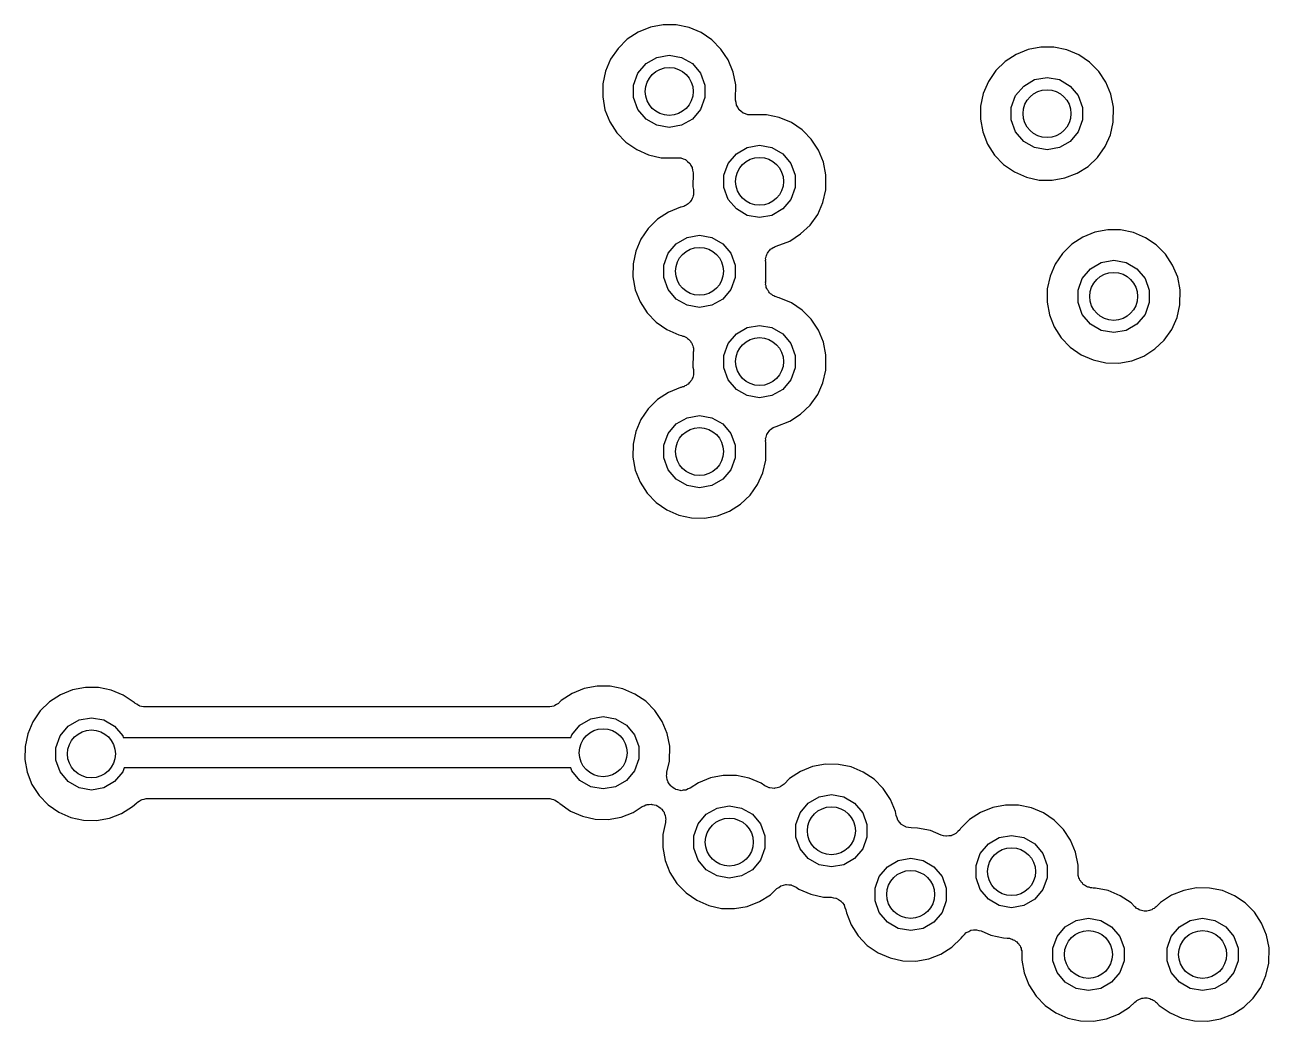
# Model space of a CAD drawing. Extents: x 10 to 287, y -200 to -10.
# Drawn here: x 142.6 to 152.95, y -119.36 to -111.06 of the extents above; entities that cross this region are included whole.
import ezdxf

# ---------------------------------------------------------------- set-up
doc = ezdxf.new("R2010")
doc.units = 0
doc.header["$MEASUREMENT"] = 0
doc.layers.add('BLACK', color=7, linetype='CONTINUOUS')

msp = doc.modelspace()

# ---------------------------------------------------------------- linework, layer by layer
at = {"layer": 'Black'}
for p, q in [((147.702, -111.12), (147.611, -111.179)), ((147.803, -111.079), (147.702, -111.12)), ((147.91, -111.059), (147.803, -111.079)), ((148.018, -111.059), (147.91, -111.059)), ((148.125, -111.081), (148.018, -111.059)), ((148.225, -111.123), (148.125, -111.081)), ((148.315, -111.184), (148.225, -111.123)), ((147.611, -111.179), (147.534, -111.255)), ((148.391, -111.261), (148.315, -111.184)), ((151.054, -111.244), (150.948, -111.264)), ((151.163, -111.245), (151.054, -111.244)), ((147.472, -111.345), (147.43, -111.444)), ((147.534, -111.255), (147.472, -111.345)), ((147.767, -111.382), (147.857, -111.33)), ((147.857, -111.33), (147.96, -111.312)), ((147.96, -111.312), (148.063, -111.33)), ((148.063, -111.33), (148.153, -111.382)), ((148.451, -111.351), (148.391, -111.261)), ((150.847, -111.305), (150.756, -111.364)), ((150.948, -111.264), (150.847, -111.305)), ((151.269, -111.267), (151.163, -111.245)), ((151.369, -111.309), (151.269, -111.267)), ((151.459, -111.369), (151.369, -111.309)), ((147.43, -111.444), (147.407, -111.551)), ((147.7, -111.462), (147.767, -111.382)), ((148.153, -111.382), (148.221, -111.462)), ((148.493, -111.452), (148.451, -111.351)), ((148.514, -111.558), (148.493, -111.452)), ((150.678, -111.44), (150.617, -111.53)), ((150.756, -111.364), (150.678, -111.44)), ((151.536, -111.446), (151.459, -111.369)), ((151.596, -111.537), (151.536, -111.446)), ((147.407, -111.551), (147.406, -111.659)), ((147.664, -111.56), (147.7, -111.462)), ((148.221, -111.462), (148.256, -111.56)), ((150.617, -111.53), (150.574, -111.63)), ((150.911, -111.568), (151.002, -111.515)), ((151.002, -111.515), (151.105, -111.497)), ((151.105, -111.497), (151.208, -111.515)), ((151.208, -111.515), (151.298, -111.568)), ((151.637, -111.637), (151.596, -111.537)), ((147.406, -111.659), (147.425, -111.766)), ((147.664, -111.665), (147.664, -111.56)), ((148.256, -111.56), (148.256, -111.665)), ((148.512, -111.681), (148.514, -111.558)), ((150.574, -111.63), (150.552, -111.736)), ((150.808, -111.746), (150.844, -111.648)), ((150.844, -111.648), (150.911, -111.568)), ((151.298, -111.568), (151.365, -111.648)), ((151.365, -111.648), (151.401, -111.746)), ((151.658, -111.743), (151.637, -111.637)), ((147.7, -111.763), (147.664, -111.665)), ((148.256, -111.665), (148.221, -111.763)), ((148.512, -111.683), (148.512, -111.681)), ((148.512, -111.685), (148.512, -111.683)), ((148.516, -111.705), (148.512, -111.685)), ((148.519, -111.725), (148.516, -111.705)), ((148.52, -111.726), (148.519, -111.725)), ((148.52, -111.728), (148.52, -111.726)), ((148.531, -111.745), (148.52, -111.728)), ((148.54, -111.763), (148.531, -111.745)), ((150.552, -111.736), (150.55, -111.845)), ((150.808, -111.85), (150.808, -111.746)), ((151.401, -111.746), (151.401, -111.85)), ((151.656, -111.869), (151.658, -111.743)), ((147.425, -111.766), (147.465, -111.867)), ((147.767, -111.843), (147.7, -111.763)), ((147.857, -111.895), (147.767, -111.843)), ((148.153, -111.843), (148.063, -111.895)), ((148.221, -111.763), (148.153, -111.843)), ((148.542, -111.764), (148.54, -111.763)), ((148.543, -111.766), (148.542, -111.764)), ((148.559, -111.779), (148.543, -111.766)), ((148.574, -111.792), (148.559, -111.779)), ((148.576, -111.793), (148.574, -111.792)), ((148.577, -111.794), (148.576, -111.793)), ((148.596, -111.8), (148.577, -111.794)), ((148.615, -111.808), (148.596, -111.8)), ((148.617, -111.808), (148.615, -111.808)), ((148.619, -111.808), (148.617, -111.808)), ((148.639, -111.808), (148.619, -111.808)), ((148.659, -111.808), (148.639, -111.808)), ((148.66, -111.808), (148.659, -111.808)), ((148.77, -111.809), (148.66, -111.808)), ((148.876, -111.83), (148.77, -111.809)), ((148.977, -111.873), (148.876, -111.83)), ((150.55, -111.845), (150.57, -111.951)), ((150.844, -111.949), (150.808, -111.85)), ((151.401, -111.85), (151.365, -111.949)), ((147.465, -111.867), (147.524, -111.958)), ((147.524, -111.958), (147.599, -112.036)), ((147.96, -111.914), (147.857, -111.895)), ((148.063, -111.895), (147.96, -111.914)), ((149.067, -111.933), (148.977, -111.873)), ((149.078, -111.945), (149.067, -111.933)), ((149.143, -112.01), (149.078, -111.945)), ((150.57, -111.951), (150.61, -112.052)), ((150.911, -112.029), (150.844, -111.949)), ((151.365, -111.949), (151.298, -112.029)), ((151.633, -111.974), (151.656, -111.869)), ((147.599, -112.036), (147.689, -112.098)), ((148.609, -112.079), (148.712, -112.061)), ((148.712, -112.061), (148.815, -112.079)), ((149.203, -112.101), (149.143, -112.01)), ((150.61, -112.052), (150.669, -112.144)), ((151.002, -112.081), (150.911, -112.029)), ((151.298, -112.029), (151.208, -112.081)), ((151.526, -112.162), (151.588, -112.073)), ((151.588, -112.073), (151.633, -111.974)), ((147.689, -112.098), (147.788, -112.142)), ((147.788, -112.142), (147.894, -112.165)), ((147.894, -112.165), (148.003, -112.167)), ((148.003, -112.167), (148.01, -112.166)), ((148.01, -112.166), (148.011, -112.166)), ((148.011, -112.166), (148.012, -112.166)), ((148.012, -112.166), (148.033, -112.166)), ((148.033, -112.166), (148.054, -112.166)), ((148.054, -112.166), (148.055, -112.166)), ((148.055, -112.166), (148.056, -112.166)), ((148.056, -112.166), (148.076, -112.174)), ((148.076, -112.174), (148.096, -112.181)), ((148.451, -112.212), (148.519, -112.132)), ((148.519, -112.132), (148.609, -112.079)), ((148.815, -112.079), (148.905, -112.132)), ((148.905, -112.132), (148.972, -112.212)), ((149.245, -112.201), (149.203, -112.101)), ((150.669, -112.144), (150.744, -112.222)), ((151.105, -112.099), (151.002, -112.081)), ((151.208, -112.081), (151.105, -112.099)), ((151.447, -112.237), (151.526, -112.162)), ((148.096, -112.181), (148.096, -112.182)), ((148.096, -112.182), (148.097, -112.182)), ((148.097, -112.182), (148.113, -112.196)), ((148.113, -112.196), (148.129, -112.21)), ((148.129, -112.21), (148.13, -112.21)), ((148.13, -112.21), (148.131, -112.211)), ((148.131, -112.211), (148.141, -112.229)), ((148.141, -112.229), (148.151, -112.248)), ((148.151, -112.248), (148.152, -112.249)), ((148.152, -112.249), (148.152, -112.249)), ((148.152, -112.249), (148.155, -112.27)), ((148.155, -112.27), (148.159, -112.291)), ((148.416, -112.31), (148.451, -112.212)), ((148.972, -112.212), (149.008, -112.31)), ((149.265, -112.307), (149.245, -112.201)), ((150.744, -112.222), (150.833, -112.284)), ((151.355, -112.295), (151.447, -112.237)), ((148.159, -112.293), (148.157, -112.409)), ((148.159, -112.291), (148.159, -112.292)), ((148.159, -112.292), (148.159, -112.293)), ((148.416, -112.414), (148.416, -112.31)), ((149.008, -112.31), (149.008, -112.414)), ((149.264, -112.433), (149.265, -112.307)), ((150.833, -112.284), (150.933, -112.327)), ((150.933, -112.327), (151.039, -112.351)), ((151.039, -112.351), (151.147, -112.353)), ((151.147, -112.353), (151.254, -112.334)), ((151.254, -112.334), (151.355, -112.295)), ((148.158, -112.483), (148.156, -112.493)), ((148.157, -112.409), (148.161, -112.429)), ((148.161, -112.473), (148.158, -112.483)), ((148.161, -112.429), (148.161, -112.439)), ((148.161, -112.439), (148.163, -112.45)), ((148.163, -112.45), (148.161, -112.461)), ((148.161, -112.461), (148.161, -112.473)), ((148.451, -112.512), (148.416, -112.414)), ((149.008, -112.414), (148.972, -112.512)), ((149.24, -112.538), (149.264, -112.433)), ((148.054, -112.578), (147.954, -112.618)), ((148.06, -112.576), (148.054, -112.578)), ((148.07, -112.573), (148.06, -112.576)), ((148.081, -112.571), (148.07, -112.573)), ((148.09, -112.565), (148.081, -112.571)), ((148.101, -112.561), (148.09, -112.565)), ((148.109, -112.554), (148.101, -112.561)), ((148.119, -112.548), (148.109, -112.554)), ((148.126, -112.54), (148.119, -112.548)), ((148.135, -112.532), (148.126, -112.54)), ((148.14, -112.523), (148.135, -112.532)), ((148.147, -112.514), (148.14, -112.523)), ((148.151, -112.504), (148.147, -112.514)), ((148.156, -112.493), (148.151, -112.504)), ((148.519, -112.592), (148.451, -112.512)), ((148.972, -112.512), (148.905, -112.592)), ((149.196, -112.637), (149.24, -112.538)), ((147.863, -112.678), (147.785, -112.754)), ((147.954, -112.618), (147.863, -112.678)), ((148.609, -112.645), (148.519, -112.592)), ((148.712, -112.663), (148.609, -112.645)), ((148.815, -112.645), (148.712, -112.663)), ((148.905, -112.592), (148.815, -112.645)), ((149.133, -112.726), (149.196, -112.637)), ((147.785, -112.754), (147.724, -112.843)), ((149.054, -112.8), (149.133, -112.726)), ((151.503, -112.786), (151.402, -112.827)), ((151.61, -112.766), (151.503, -112.786)), ((151.718, -112.767), (151.61, -112.766)), ((151.825, -112.788), (151.718, -112.767)), ((151.925, -112.831), (151.825, -112.788)), ((147.724, -112.843), (147.681, -112.943)), ((147.951, -112.961), (148.018, -112.881)), ((148.018, -112.881), (148.109, -112.829)), ((148.109, -112.829), (148.212, -112.81)), ((148.212, -112.81), (148.314, -112.829)), ((148.314, -112.829), (148.405, -112.881)), ((148.405, -112.881), (148.472, -112.961)), ((148.842, -112.904), (148.851, -112.902)), ((148.851, -112.902), (148.963, -112.859)), ((148.963, -112.859), (149.054, -112.8)), ((151.311, -112.886), (151.234, -112.962)), ((151.402, -112.827), (151.311, -112.886)), ((152.015, -112.891), (151.925, -112.831)), ((152.091, -112.968), (152.015, -112.891)), ((147.681, -112.943), (147.659, -113.049)), ((147.915, -113.059), (147.951, -112.961)), ((148.472, -112.961), (148.508, -113.059)), ((148.762, -113.003), (148.766, -112.991)), ((148.763, -113.013), (148.762, -113.003)), ((148.766, -112.991), (148.769, -112.979)), ((148.769, -112.979), (148.773, -112.97)), ((148.773, -112.97), (148.777, -112.961)), ((148.777, -112.961), (148.784, -112.951)), ((148.784, -112.951), (148.791, -112.941)), ((148.791, -112.941), (148.798, -112.934)), ((148.798, -112.934), (148.804, -112.927)), ((148.804, -112.927), (148.815, -112.92)), ((148.815, -112.92), (148.824, -112.912)), ((148.824, -112.912), (148.834, -112.909)), ((148.834, -112.909), (148.842, -112.904)), ((151.234, -112.962), (151.172, -113.052)), ((152.151, -113.059), (152.091, -112.968)), ((147.659, -113.049), (147.657, -113.158)), ((147.915, -113.164), (147.915, -113.059)), ((148.508, -113.059), (148.508, -113.164)), ((148.761, -113.022), (148.763, -113.013)), ((148.763, -113.034), (148.761, -113.022)), ((148.763, -113.047), (148.763, -113.034)), ((148.765, -113.056), (148.763, -113.047)), ((148.763, -113.193), (148.765, -113.056)), ((151.172, -113.052), (151.13, -113.152)), ((151.399, -113.17), (151.467, -113.09)), ((151.467, -113.09), (151.557, -113.037)), ((151.557, -113.037), (151.66, -113.019)), ((151.66, -113.019), (151.763, -113.037)), ((151.763, -113.037), (151.853, -113.09)), ((151.853, -113.09), (151.921, -113.17)), ((152.193, -113.159), (152.151, -113.059)), ((147.657, -113.158), (147.677, -113.265)), ((147.951, -113.262), (147.915, -113.164)), ((148.508, -113.164), (148.472, -113.262)), ((148.762, -113.201), (148.763, -113.193)), ((148.763, -113.211), (148.762, -113.201)), ((148.762, -113.22), (148.763, -113.211)), ((151.13, -113.152), (151.107, -113.258)), ((151.364, -113.268), (151.399, -113.17)), ((151.921, -113.17), (151.956, -113.268)), ((152.214, -113.265), (152.193, -113.159)), ((147.677, -113.265), (147.717, -113.366)), ((148.018, -113.342), (147.951, -113.262)), ((148.472, -113.262), (148.405, -113.342)), ((148.766, -113.232), (148.762, -113.22)), ((148.768, -113.245), (148.766, -113.232)), ((148.773, -113.253), (148.768, -113.245)), ((148.776, -113.262), (148.773, -113.253)), ((148.783, -113.272), (148.776, -113.262)), ((148.789, -113.283), (148.783, -113.272)), ((148.796, -113.29), (148.789, -113.283)), ((148.802, -113.298), (148.796, -113.29)), ((148.813, -113.304), (148.802, -113.298)), ((148.822, -113.313), (148.813, -113.304)), ((148.831, -113.316), (148.822, -113.313)), ((148.839, -113.321), (148.831, -113.316)), ((151.107, -113.258), (151.106, -113.367)), ((151.364, -113.372), (151.364, -113.268)), ((151.956, -113.268), (151.956, -113.372)), ((152.212, -113.391), (152.214, -113.265)), ((147.717, -113.366), (147.775, -113.457)), ((148.109, -113.394), (148.018, -113.342)), ((148.212, -113.412), (148.109, -113.394)), ((148.314, -113.394), (148.212, -113.412)), ((148.405, -113.342), (148.314, -113.394)), ((148.851, -113.324), (148.839, -113.321)), ((148.863, -113.329), (148.851, -113.324)), ((148.876, -113.332), (148.863, -113.329)), ((148.977, -113.374), (148.876, -113.332)), ((149.067, -113.434), (148.977, -113.374)), ((151.106, -113.367), (151.125, -113.473)), ((151.399, -113.47), (151.364, -113.372)), ((151.956, -113.372), (151.921, -113.47)), ((152.188, -113.496), (152.212, -113.391)), ((147.775, -113.457), (147.851, -113.535)), ((149.099, -113.467), (149.067, -113.434)), ((149.143, -113.511), (149.099, -113.467)), ((149.203, -113.602), (149.143, -113.511)), ((151.125, -113.473), (151.165, -113.574)), ((151.467, -113.55), (151.399, -113.47)), ((151.921, -113.47), (151.853, -113.55)), ((152.144, -113.595), (152.188, -113.496)), ((147.851, -113.535), (147.94, -113.597)), ((147.94, -113.597), (148.04, -113.64)), ((148.519, -113.633), (148.609, -113.58)), ((148.609, -113.58), (148.712, -113.562)), ((148.712, -113.562), (148.815, -113.58)), ((148.815, -113.58), (148.905, -113.633)), ((149.245, -113.702), (149.203, -113.602)), ((151.165, -113.574), (151.224, -113.666)), ((151.557, -113.603), (151.467, -113.55)), ((151.66, -113.621), (151.557, -113.603)), ((151.763, -113.603), (151.66, -113.621)), ((151.853, -113.55), (151.763, -113.603)), ((152.081, -113.684), (152.144, -113.595)), ((148.04, -113.64), (148.063, -113.646)), ((148.063, -113.646), (148.073, -113.65)), ((148.073, -113.65), (148.083, -113.652)), ((148.083, -113.652), (148.093, -113.658)), ((148.093, -113.658), (148.104, -113.662)), ((148.104, -113.662), (148.112, -113.67)), ((148.112, -113.67), (148.121, -113.675)), ((148.121, -113.675), (148.128, -113.684)), ((148.128, -113.684), (148.136, -113.692)), ((148.136, -113.692), (148.141, -113.702)), ((148.141, -113.702), (148.148, -113.71)), ((148.148, -113.71), (148.152, -113.721)), ((148.152, -113.721), (148.157, -113.731)), ((148.416, -113.811), (148.451, -113.713)), ((148.451, -113.713), (148.519, -113.633)), ((148.905, -113.633), (148.972, -113.713)), ((148.972, -113.713), (149.008, -113.811)), ((149.265, -113.808), (149.245, -113.702)), ((151.224, -113.666), (151.299, -113.744)), ((152.003, -113.758), (152.081, -113.684)), ((148.157, -113.731), (148.158, -113.742)), ((148.159, -113.801), (148.157, -113.91)), ((148.158, -113.742), (148.162, -113.752)), ((148.16, -113.796), (148.159, -113.801)), ((148.163, -113.775), (148.16, -113.785)), ((148.16, -113.785), (148.16, -113.796)), ((148.162, -113.752), (148.161, -113.764)), ((148.161, -113.764), (148.163, -113.775)), ((148.416, -113.915), (148.416, -113.811)), ((149.008, -113.811), (149.008, -113.915)), ((149.264, -113.934), (149.265, -113.808)), ((151.299, -113.744), (151.389, -113.806)), ((151.389, -113.806), (151.488, -113.849)), ((151.81, -113.856), (151.911, -113.817)), ((151.911, -113.817), (152.003, -113.758)), ((148.157, -113.91), (148.161, -113.93)), ((148.161, -113.93), (148.161, -113.941)), ((148.451, -114.014), (148.416, -113.915)), ((149.008, -113.915), (148.972, -114.014)), ((149.24, -114.039), (149.264, -113.934)), ((151.488, -113.849), (151.594, -113.872)), ((151.594, -113.872), (151.703, -113.875)), ((151.703, -113.875), (151.81, -113.856)), ((148.126, -114.041), (148.119, -114.05)), ((148.135, -114.033), (148.126, -114.041)), ((148.14, -114.024), (148.135, -114.033)), ((148.147, -114.016), (148.14, -114.024)), ((148.151, -114.005), (148.147, -114.016)), ((148.156, -113.995), (148.151, -114.005)), ((148.158, -113.984), (148.156, -113.995)), ((148.161, -113.974), (148.158, -113.984)), ((148.161, -113.941), (148.163, -113.951)), ((148.163, -113.951), (148.161, -113.962)), ((148.161, -113.962), (148.161, -113.974)), ((148.519, -114.094), (148.451, -114.014)), ((148.972, -114.014), (148.905, -114.094)), ((149.196, -114.138), (149.24, -114.039)), ((147.954, -114.119), (147.863, -114.179)), ((148.054, -114.079), (147.954, -114.119)), ((148.06, -114.078), (148.054, -114.079)), ((148.07, -114.074), (148.06, -114.078)), ((148.081, -114.072), (148.07, -114.074)), ((148.09, -114.066), (148.081, -114.072)), ((148.101, -114.062), (148.09, -114.066)), ((148.109, -114.055), (148.101, -114.062)), ((148.119, -114.05), (148.109, -114.055)), ((148.609, -114.146), (148.519, -114.094)), ((148.905, -114.094), (148.815, -114.146)), ((149.133, -114.227), (149.196, -114.138)), ((147.863, -114.179), (147.785, -114.255)), ((148.712, -114.164), (148.609, -114.146)), ((148.815, -114.146), (148.712, -114.164)), ((149.054, -114.302), (149.133, -114.227)), ((147.724, -114.344), (147.681, -114.444)), ((147.785, -114.255), (147.724, -114.344)), ((148.018, -114.382), (148.109, -114.33)), ((148.109, -114.33), (148.212, -114.312)), ((148.212, -114.312), (148.314, -114.33)), ((148.314, -114.33), (148.405, -114.382)), ((148.963, -114.36), (149.054, -114.302)), ((147.681, -114.444), (147.659, -114.55)), ((147.951, -114.462), (148.018, -114.382)), ((148.405, -114.382), (148.472, -114.462)), ((148.777, -114.462), (148.784, -114.452)), ((148.784, -114.452), (148.791, -114.442)), ((148.791, -114.442), (148.798, -114.435)), ((148.798, -114.435), (148.804, -114.428)), ((148.804, -114.428), (148.815, -114.421)), ((148.815, -114.421), (148.824, -114.413)), ((148.824, -114.413), (148.834, -114.41)), ((148.834, -114.41), (148.842, -114.405)), ((148.842, -114.405), (148.851, -114.403)), ((148.851, -114.403), (148.963, -114.36)), ((147.659, -114.55), (147.657, -114.659)), ((147.915, -114.56), (147.951, -114.462)), ((148.472, -114.462), (148.508, -114.56)), ((148.761, -114.523), (148.763, -114.514)), ((148.763, -114.536), (148.761, -114.523)), ((148.762, -114.504), (148.766, -114.492)), ((148.763, -114.514), (148.762, -114.504)), ((148.763, -114.548), (148.763, -114.536)), ((148.765, -114.557), (148.763, -114.548)), ((148.763, -114.683), (148.765, -114.557)), ((148.766, -114.492), (148.769, -114.48)), ((148.769, -114.48), (148.773, -114.471)), ((148.773, -114.471), (148.777, -114.462)), ((147.657, -114.659), (147.677, -114.766)), ((147.915, -114.665), (147.915, -114.56)), ((148.508, -114.56), (148.508, -114.665)), ((147.677, -114.766), (147.717, -114.867)), ((147.951, -114.763), (147.915, -114.665)), ((148.018, -114.843), (147.951, -114.763)), ((148.472, -114.763), (148.405, -114.843)), ((148.508, -114.665), (148.472, -114.763)), ((148.739, -114.788), (148.763, -114.683)), ((147.717, -114.867), (147.775, -114.958)), ((148.109, -114.895), (148.018, -114.843)), ((148.405, -114.843), (148.314, -114.895)), ((148.695, -114.887), (148.739, -114.788)), ((147.775, -114.958), (147.851, -115.036)), ((148.212, -114.913), (148.109, -114.895)), ((148.314, -114.895), (148.212, -114.913)), ((148.633, -114.976), (148.695, -114.887)), ((147.851, -115.036), (147.94, -115.098)), ((148.462, -115.109), (148.554, -115.051)), ((148.554, -115.051), (148.633, -114.976)), ((147.94, -115.098), (148.04, -115.142)), ((148.04, -115.142), (148.146, -115.165)), ((148.146, -115.165), (148.254, -115.167)), ((148.254, -115.167), (148.361, -115.148)), ((148.361, -115.148), (148.462, -115.109)), ((142.993, -116.596), (142.892, -116.637)), ((143.1, -116.576), (142.993, -116.596)), ((143.208, -116.577), (143.1, -116.576)), ((143.315, -116.598), (143.208, -116.577)), ((143.415, -116.641), (143.315, -116.598)), ((147.152, -116.627), (147.061, -116.686)), ((147.253, -116.586), (147.152, -116.627)), ((147.36, -116.566), (147.253, -116.586)), ((147.468, -116.567), (147.36, -116.566)), ((147.575, -116.588), (147.468, -116.567)), ((147.675, -116.631), (147.575, -116.588)), ((147.765, -116.691), (147.675, -116.631)), ((142.801, -116.696), (142.724, -116.772)), ((142.892, -116.637), (142.801, -116.696)), ((143.505, -116.701), (143.415, -116.641)), ((143.51, -116.705), (143.505, -116.701)), ((143.505, -116.701), (143.505, -116.701)), ((143.513, -116.709), (143.51, -116.705)), ((143.528, -116.717), (143.513, -116.709)), ((143.541, -116.727), (143.528, -116.717)), ((143.547, -116.728), (143.541, -116.727)), ((143.552, -116.731), (143.547, -116.728)), ((143.568, -116.734), (143.552, -116.731)), ((143.583, -116.738), (143.568, -116.734)), ((146.982, -116.734), (146.966, -116.739)), ((146.999, -116.731), (146.982, -116.734)), ((147.003, -116.729), (146.999, -116.731)), ((147.008, -116.728), (147.003, -116.729)), ((147.022, -116.718), (147.008, -116.728)), ((147.037, -116.709), (147.022, -116.718)), ((147.041, -116.706), (147.037, -116.709)), ((147.045, -116.703), (147.041, -116.706)), ((147.061, -116.686), (147.045, -116.703)), ((147.841, -116.768), (147.765, -116.691)), ((142.724, -116.772), (142.662, -116.862)), ((143.047, -116.847), (143.15, -116.829)), ((143.15, -116.829), (143.253, -116.847)), ((143.589, -116.738), (143.583, -116.738)), ((143.595, -116.739), (143.589, -116.738)), ((146.956, -116.739), (143.595, -116.739)), ((146.961, -116.738), (146.956, -116.739)), ((146.966, -116.739), (146.961, -116.738)), ((147.217, -116.89), (147.307, -116.837)), ((147.307, -116.837), (147.41, -116.819)), ((147.41, -116.819), (147.513, -116.837)), ((147.513, -116.837), (147.603, -116.89)), ((147.901, -116.859), (147.841, -116.768)), ((142.662, -116.862), (142.62, -116.962)), ((142.889, -116.98), (142.957, -116.9)), ((142.957, -116.9), (143.047, -116.847)), ((143.253, -116.847), (143.343, -116.9)), ((143.343, -116.9), (143.411, -116.98)), ((147.149, -116.97), (147.217, -116.89)), ((147.603, -116.89), (147.671, -116.97)), ((147.943, -116.959), (147.901, -116.859)), ((142.62, -116.962), (142.597, -117.068)), ((142.854, -117.078), (142.889, -116.98)), ((143.411, -116.98), (143.415, -116.993)), ((143.415, -116.993), (147.141, -116.993)), ((147.141, -116.993), (147.149, -116.97)), ((147.671, -116.97), (147.706, -117.068)), ((147.964, -117.065), (147.943, -116.959)), ((142.597, -117.068), (142.596, -117.177)), ((142.854, -117.182), (142.854, -117.078)), ((147.706, -117.068), (147.706, -117.172)), ((147.962, -117.191), (147.964, -117.065)), ((142.596, -117.177), (142.615, -117.283)), ((142.889, -117.28), (142.854, -117.182)), ((143.423, -117.247), (143.411, -117.28)), ((147.141, -117.247), (143.423, -117.247)), ((147.149, -117.27), (147.141, -117.247)), ((147.706, -117.172), (147.671, -117.27)), ((147.941, -117.281), (147.962, -117.191)), ((149.153, -117.236), (149.052, -117.277)), ((149.26, -117.216), (149.153, -117.236)), ((149.368, -117.217), (149.26, -117.216)), ((149.475, -117.238), (149.368, -117.217)), ((149.575, -117.281), (149.475, -117.238)), ((142.615, -117.283), (142.655, -117.384)), ((142.957, -117.36), (142.889, -117.28)), ((143.411, -117.28), (143.343, -117.36)), ((147.217, -117.35), (147.149, -117.27)), ((147.307, -117.403), (147.217, -117.35)), ((147.603, -117.35), (147.513, -117.403)), ((147.671, -117.27), (147.603, -117.35)), ((147.938, -117.316), (147.941, -117.298)), ((147.939, -117.32), (147.938, -117.316)), ((147.939, -117.325), (147.939, -117.32)), ((147.944, -117.342), (147.939, -117.325)), ((147.941, -117.298), (147.941, -117.281)), ((147.948, -117.359), (147.944, -117.342)), ((148.303, -117.33), (148.203, -117.371)), ((148.41, -117.31), (148.303, -117.33)), ((148.519, -117.31), (148.41, -117.31)), ((148.625, -117.332), (148.519, -117.31)), ((148.725, -117.374), (148.625, -117.332)), ((148.961, -117.336), (148.916, -117.381)), ((149.052, -117.277), (148.961, -117.336)), ((149.665, -117.341), (149.575, -117.281)), ((149.741, -117.418), (149.665, -117.341)), ((142.655, -117.384), (142.714, -117.476)), ((143.047, -117.413), (142.957, -117.36)), ((143.15, -117.431), (143.047, -117.413)), ((143.253, -117.413), (143.15, -117.431)), ((143.343, -117.36), (143.253, -117.413)), ((147.41, -117.421), (147.307, -117.403)), ((147.513, -117.403), (147.41, -117.421)), ((147.951, -117.362), (147.948, -117.359)), ((147.952, -117.367), (147.951, -117.362)), ((147.963, -117.381), (147.952, -117.367)), ((147.973, -117.396), (147.963, -117.381)), ((147.976, -117.398), (147.973, -117.396)), ((147.979, -117.402), (147.976, -117.398)), ((147.994, -117.411), (147.979, -117.402)), ((148.008, -117.422), (147.994, -117.411)), ((148.012, -117.423), (148.008, -117.422)), ((148.016, -117.426), (148.012, -117.423)), ((148.033, -117.43), (148.016, -117.426)), ((148.05, -117.435), (148.033, -117.43)), ((148.055, -117.435), (148.05, -117.435)), ((148.059, -117.436), (148.055, -117.435)), ((148.077, -117.433), (148.059, -117.436)), ((148.094, -117.432), (148.077, -117.433)), ((148.098, -117.431), (148.094, -117.432)), ((148.103, -117.43), (148.098, -117.431)), ((148.119, -117.422), (148.103, -117.43)), ((148.135, -117.415), (148.119, -117.422)), ((148.203, -117.371), (148.135, -117.415)), ((148.756, -117.395), (148.725, -117.374)), ((148.775, -117.403), (148.756, -117.395)), ((148.793, -117.412), (148.775, -117.403)), ((148.795, -117.412), (148.793, -117.412)), ((148.797, -117.413), (148.795, -117.412)), ((148.817, -117.415), (148.797, -117.413)), ((148.837, -117.417), (148.817, -117.415)), ((148.839, -117.416), (148.837, -117.417)), ((148.841, -117.416), (148.839, -117.416)), ((148.86, -117.411), (148.841, -117.416)), ((148.88, -117.406), (148.86, -117.411)), ((148.881, -117.405), (148.88, -117.406)), ((148.883, -117.404), (148.881, -117.405)), ((148.899, -117.392), (148.883, -117.404)), ((148.916, -117.381), (148.899, -117.392)), ((149.801, -117.509), (149.741, -117.418)), ((142.714, -117.476), (142.789, -117.554)), ((142.789, -117.554), (142.879, -117.616)), ((143.493, -117.568), (143.527, -117.536)), ((143.527, -117.536), (143.53, -117.534)), ((143.53, -117.534), (143.533, -117.531)), ((143.533, -117.531), (143.548, -117.522)), ((143.548, -117.522), (143.563, -117.512)), ((143.563, -117.512), (143.567, -117.511)), ((143.567, -117.511), (143.571, -117.509)), ((143.571, -117.509), (143.589, -117.506)), ((143.589, -117.506), (143.606, -117.501)), ((143.606, -117.501), (143.61, -117.502)), ((143.61, -117.502), (143.614, -117.501)), ((143.614, -117.501), (146.954, -117.501)), ((146.954, -117.501), (146.961, -117.502)), ((146.961, -117.502), (146.967, -117.502)), ((146.967, -117.502), (146.982, -117.506)), ((146.982, -117.506), (146.998, -117.509)), ((146.998, -117.509), (147.003, -117.512)), ((147.003, -117.512), (147.01, -117.514)), ((147.01, -117.514), (147.022, -117.523)), ((147.022, -117.523), (147.036, -117.531)), ((147.036, -117.531), (147.04, -117.536)), ((147.04, -117.536), (147.046, -117.54)), ((147.046, -117.54), (147.049, -117.544)), ((147.049, -117.544), (147.139, -117.606)), ((147.736, -117.569), (147.751, -117.563)), ((147.751, -117.563), (147.765, -117.555)), ((147.765, -117.555), (147.771, -117.554)), ((147.771, -117.554), (147.777, -117.552)), ((147.777, -117.552), (147.793, -117.551)), ((147.793, -117.551), (147.809, -117.549)), ((147.809, -117.549), (147.815, -117.55)), ((147.815, -117.55), (147.821, -117.55)), ((147.821, -117.55), (147.836, -117.555)), ((147.836, -117.555), (147.852, -117.558)), ((147.852, -117.558), (147.857, -117.562)), ((147.857, -117.562), (147.863, -117.563)), ((147.863, -117.563), (147.876, -117.573)), ((148.358, -117.581), (148.46, -117.563)), ((148.46, -117.563), (148.563, -117.581)), ((149.049, -117.62), (149.117, -117.54)), ((149.117, -117.54), (149.207, -117.487)), ((149.207, -117.487), (149.31, -117.469)), ((149.31, -117.469), (149.413, -117.487)), ((149.413, -117.487), (149.503, -117.54)), ((149.503, -117.54), (149.571, -117.62)), ((149.843, -117.609), (149.801, -117.509)), ((150.76, -117.556), (150.653, -117.576)), ((150.868, -117.557), (150.76, -117.556)), ((150.975, -117.578), (150.868, -117.557)), ((142.879, -117.616), (142.978, -117.659)), ((142.978, -117.659), (143.084, -117.682)), ((143.193, -117.685), (143.3, -117.666)), ((143.3, -117.666), (143.401, -117.627)), ((143.401, -117.627), (143.493, -117.568)), ((147.139, -117.606), (147.238, -117.649)), ((147.238, -117.649), (147.344, -117.672)), ((147.453, -117.675), (147.56, -117.656)), ((147.56, -117.656), (147.661, -117.617)), ((147.661, -117.617), (147.736, -117.569)), ((147.876, -117.573), (147.889, -117.582)), ((147.889, -117.582), (147.893, -117.587)), ((147.893, -117.587), (147.898, -117.59)), ((147.898, -117.59), (147.907, -117.604)), ((147.907, -117.604), (147.917, -117.616)), ((147.917, -117.616), (147.918, -117.622)), ((147.918, -117.622), (147.922, -117.628)), ((147.922, -117.628), (147.925, -117.643)), ((147.925, -117.643), (147.93, -117.658)), ((147.93, -117.658), (147.93, -117.665)), ((147.93, -117.665), (147.931, -117.671)), ((148.2, -117.713), (148.267, -117.633)), ((148.267, -117.633), (148.358, -117.581)), ((148.563, -117.581), (148.654, -117.633)), ((148.654, -117.633), (148.721, -117.713)), ((149.014, -117.718), (149.049, -117.62)), ((149.571, -117.62), (149.606, -117.718)), ((149.85, -117.644), (149.843, -117.609)), ((149.857, -117.663), (149.85, -117.644)), ((149.864, -117.682), (149.857, -117.663)), ((150.552, -117.617), (150.461, -117.676)), ((150.653, -117.576), (150.552, -117.617)), ((151.075, -117.621), (150.975, -117.578)), ((151.165, -117.681), (151.075, -117.621)), ((143.084, -117.682), (143.193, -117.685)), ((147.344, -117.672), (147.453, -117.675)), ((147.929, -117.702), (147.908, -117.802)), ((147.931, -117.671), (147.929, -117.686)), ((147.929, -117.686), (147.929, -117.702)), ((148.164, -117.811), (148.2, -117.713)), ((148.721, -117.713), (148.757, -117.811)), ((149.014, -117.822), (149.014, -117.718)), ((149.606, -117.718), (149.606, -117.822)), ((149.865, -117.683), (149.864, -117.682)), ((149.865, -117.685), (149.865, -117.683)), ((149.879, -117.7), (149.865, -117.685)), ((149.892, -117.716), (149.879, -117.7)), ((149.893, -117.717), (149.892, -117.716)), ((149.895, -117.718), (149.893, -117.717)), ((149.912, -117.728), (149.895, -117.718)), ((149.93, -117.738), (149.912, -117.728)), ((149.932, -117.739), (149.93, -117.738)), ((149.933, -117.739), (149.932, -117.739)), ((149.953, -117.743), (149.933, -117.739)), ((149.973, -117.746), (149.953, -117.743)), ((150.028, -117.747), (149.973, -117.746)), ((150.135, -117.768), (150.028, -117.747)), ((150.224, -117.806), (150.135, -117.768)), ((150.378, -117.761), (150.364, -117.775)), ((150.384, -117.752), (150.378, -117.761)), ((150.461, -117.676), (150.384, -117.752)), ((151.241, -117.758), (151.165, -117.681)), ((151.301, -117.849), (151.241, -117.758)), ((147.908, -117.802), (147.906, -117.91)), ((148.164, -117.916), (148.164, -117.811)), ((148.757, -117.811), (148.757, -117.916)), ((149.049, -117.92), (149.014, -117.822)), ((149.606, -117.822), (149.571, -117.92)), ((150.244, -117.811), (150.224, -117.806)), ((150.263, -117.816), (150.244, -117.811)), ((150.265, -117.815), (150.263, -117.816)), ((150.267, -117.816), (150.265, -117.815)), ((150.287, -117.813), (150.267, -117.816)), ((150.307, -117.811), (150.287, -117.813)), ((150.309, -117.811), (150.307, -117.811)), ((150.311, -117.81), (150.309, -117.811)), ((150.329, -117.801), (150.311, -117.81)), ((150.347, -117.792), (150.329, -117.801)), ((150.348, -117.791), (150.347, -117.792)), ((150.35, -117.79), (150.348, -117.791)), ((150.364, -117.775), (150.35, -117.79)), ((150.617, -117.88), (150.707, -117.827)), ((150.707, -117.827), (150.81, -117.809)), ((150.81, -117.809), (150.913, -117.827)), ((150.913, -117.827), (151.003, -117.88)), ((151.343, -117.949), (151.301, -117.849)), ((147.906, -117.91), (147.926, -118.017)), ((148.2, -118.014), (148.164, -117.916)), ((148.757, -117.916), (148.721, -118.014)), ((149.117, -118), (149.049, -117.92)), ((149.571, -117.92), (149.503, -118)), ((150.514, -118.058), (150.549, -117.96)), ((150.549, -117.96), (150.617, -117.88)), ((151.003, -117.88), (151.071, -117.96)), ((151.071, -117.96), (151.106, -118.058)), ((151.364, -118.055), (151.343, -117.949)), ((147.926, -118.017), (147.966, -118.118)), ((148.267, -118.094), (148.2, -118.014)), ((148.721, -118.014), (148.654, -118.094)), ((149.207, -118.053), (149.117, -118)), ((149.31, -118.071), (149.207, -118.053)), ((149.413, -118.053), (149.31, -118.071)), ((149.503, -118), (149.413, -118.053)), ((149.709, -118.15), (149.777, -118.07)), ((149.777, -118.07), (149.867, -118.017)), ((149.867, -118.017), (149.97, -117.999)), ((149.97, -117.999), (150.073, -118.017)), ((150.073, -118.017), (150.163, -118.07)), ((150.163, -118.07), (150.231, -118.15)), ((150.514, -118.162), (150.514, -118.058)), ((151.106, -118.058), (151.106, -118.162)), ((151.363, -118.118), (151.364, -118.055)), ((147.966, -118.118), (148.024, -118.209)), ((148.358, -118.146), (148.267, -118.094)), ((148.46, -118.164), (148.358, -118.146)), ((148.563, -118.146), (148.46, -118.164)), ((148.654, -118.094), (148.563, -118.146)), ((149.674, -118.248), (149.709, -118.15)), ((150.231, -118.15), (150.266, -118.248)), ((150.549, -118.26), (150.514, -118.162)), ((151.106, -118.162), (151.071, -118.26)), ((151.365, -118.129), (151.363, -118.118)), ((151.364, -118.141), (151.365, -118.129)), ((151.368, -118.151), (151.364, -118.141)), ((151.37, -118.161), (151.368, -118.151)), ((151.375, -118.171), (151.37, -118.161)), ((151.379, -118.182), (151.375, -118.171)), ((151.386, -118.19), (151.379, -118.182)), ((148.024, -118.209), (148.1, -118.287)), ((148.1, -118.287), (148.189, -118.349)), ((148.803, -118.302), (148.856, -118.252)), ((148.856, -118.252), (148.872, -118.241)), ((148.872, -118.241), (148.889, -118.229)), ((148.889, -118.229), (148.891, -118.229)), ((148.891, -118.229), (148.892, -118.228)), ((148.892, -118.228), (148.912, -118.223)), ((148.912, -118.223), (148.932, -118.218)), ((148.932, -118.218), (148.933, -118.218)), ((148.933, -118.218), (148.935, -118.217)), ((148.935, -118.217), (148.955, -118.22)), ((148.955, -118.22), (148.976, -118.221)), ((148.976, -118.221), (148.977, -118.222)), ((148.977, -118.222), (148.979, -118.222)), ((148.979, -118.222), (148.997, -118.231)), ((148.997, -118.231), (149.016, -118.24)), ((149.016, -118.24), (149.039, -118.256)), ((149.039, -118.256), (149.138, -118.299)), ((149.674, -118.352), (149.674, -118.248)), ((150.266, -118.248), (150.266, -118.352)), ((150.617, -118.34), (150.549, -118.26)), ((151.071, -118.26), (151.003, -118.34)), ((151.391, -118.2), (151.386, -118.19)), ((151.4, -118.207), (151.391, -118.2)), ((151.407, -118.216), (151.4, -118.207)), ((151.417, -118.222), (151.407, -118.216)), ((151.425, -118.229), (151.417, -118.222)), ((151.435, -118.233), (151.425, -118.229)), ((151.445, -118.239), (151.435, -118.233)), ((151.456, -118.24), (151.445, -118.239)), ((151.466, -118.244), (151.456, -118.24)), ((151.477, -118.244), (151.466, -118.244)), ((151.489, -118.247), (151.477, -118.244)), ((151.508, -118.247), (151.489, -118.247)), ((151.615, -118.268), (151.508, -118.247)), ((151.715, -118.311), (151.615, -118.268)), ((152.243, -118.266), (152.142, -118.307)), ((152.35, -118.246), (152.243, -118.266)), ((152.458, -118.247), (152.35, -118.246)), ((152.565, -118.268), (152.458, -118.247)), ((152.665, -118.311), (152.565, -118.268)), ((148.189, -118.349), (148.289, -118.393)), ((148.61, -118.4), (148.711, -118.36)), ((148.711, -118.36), (148.803, -118.302)), ((149.138, -118.299), (149.244, -118.322)), ((149.244, -118.322), (149.308, -118.324)), ((149.308, -118.324), (149.328, -118.328)), ((149.328, -118.328), (149.348, -118.331)), ((149.348, -118.331), (149.35, -118.332)), ((149.35, -118.332), (149.351, -118.332)), ((149.351, -118.332), (149.369, -118.343)), ((149.369, -118.343), (149.387, -118.353)), ((149.387, -118.353), (149.388, -118.354)), ((149.388, -118.354), (149.389, -118.355)), ((149.389, -118.355), (149.402, -118.371)), ((149.402, -118.371), (149.415, -118.387)), ((149.415, -118.387), (149.416, -118.388)), ((149.416, -118.388), (149.417, -118.39)), ((149.417, -118.39), (149.423, -118.409)), ((149.709, -118.45), (149.674, -118.352)), ((150.266, -118.352), (150.231, -118.45)), ((150.707, -118.393), (150.617, -118.34)), ((151.003, -118.34), (150.913, -118.393)), ((151.805, -118.371), (151.715, -118.311)), ((151.835, -118.402), (151.805, -118.371)), ((152.051, -118.366), (152.014, -118.403)), ((152.142, -118.307), (152.051, -118.366)), ((152.755, -118.371), (152.665, -118.311)), ((152.831, -118.448), (152.755, -118.371)), ((148.289, -118.393), (148.395, -118.416)), ((148.395, -118.416), (148.503, -118.418)), ((148.503, -118.418), (148.61, -118.4)), ((149.423, -118.409), (149.43, -118.428)), ((149.43, -118.428), (149.435, -118.453)), ((149.435, -118.453), (149.475, -118.554)), ((149.777, -118.53), (149.709, -118.45)), ((150.231, -118.45), (150.163, -118.53)), ((150.81, -118.411), (150.707, -118.393)), ((150.913, -118.393), (150.81, -118.411)), ((151.844, -118.408), (151.835, -118.402)), ((151.851, -118.416), (151.844, -118.408)), ((151.862, -118.421), (151.851, -118.416)), ((151.871, -118.427), (151.862, -118.421)), ((151.881, -118.43), (151.871, -118.427)), ((151.891, -118.435), (151.881, -118.43)), ((151.902, -118.436), (151.891, -118.435)), ((151.914, -118.439), (151.902, -118.436)), ((151.924, -118.438), (151.914, -118.439)), ((151.935, -118.439), (151.924, -118.438)), ((151.946, -118.436), (151.935, -118.439)), ((151.958, -118.435), (151.946, -118.436)), ((151.967, -118.431), (151.958, -118.435)), ((151.978, -118.428), (151.967, -118.431)), ((151.987, -118.421), (151.978, -118.428)), ((151.998, -118.417), (151.987, -118.421)), ((152.005, -118.409), (151.998, -118.417)), ((152.014, -118.403), (152.005, -118.409)), ((152.891, -118.539), (152.831, -118.448)), ((149.475, -118.554), (149.534, -118.646)), ((149.867, -118.583), (149.777, -118.53)), ((149.97, -118.601), (149.867, -118.583)), ((150.073, -118.583), (149.97, -118.601)), ((150.163, -118.53), (150.073, -118.583)), ((150.453, -118.608), (150.471, -118.598)), ((150.471, -118.598), (150.473, -118.598)), ((150.473, -118.598), (150.474, -118.598)), ((150.474, -118.598), (150.494, -118.596)), ((150.494, -118.596), (150.515, -118.594)), ((150.515, -118.594), (150.516, -118.594)), ((150.516, -118.594), (150.518, -118.594)), ((150.518, -118.594), (150.538, -118.599)), ((150.538, -118.599), (150.557, -118.604)), ((151.189, -118.65), (151.257, -118.57)), ((151.257, -118.57), (151.347, -118.517)), ((151.347, -118.517), (151.45, -118.499)), ((151.45, -118.499), (151.553, -118.517)), ((151.553, -118.517), (151.643, -118.57)), ((151.643, -118.57), (151.711, -118.65)), ((152.139, -118.65), (152.207, -118.57)), ((152.207, -118.57), (152.297, -118.517)), ((152.297, -118.517), (152.4, -118.499)), ((152.4, -118.499), (152.503, -118.517)), ((152.503, -118.517), (152.593, -118.57)), ((152.593, -118.57), (152.661, -118.65)), ((152.933, -118.639), (152.891, -118.539)), ((149.534, -118.646), (149.609, -118.724)), ((150.313, -118.738), (150.391, -118.664)), ((150.391, -118.664), (150.403, -118.647)), ((150.403, -118.647), (150.417, -118.633)), ((150.417, -118.633), (150.431, -118.618)), ((150.431, -118.618), (150.433, -118.617)), ((150.433, -118.617), (150.434, -118.616)), ((150.434, -118.616), (150.453, -118.608)), ((150.557, -118.604), (150.638, -118.639)), ((150.638, -118.639), (150.744, -118.662)), ((150.744, -118.662), (150.772, -118.663)), ((150.772, -118.663), (150.782, -118.665)), ((150.782, -118.665), (150.793, -118.665)), ((150.793, -118.665), (150.804, -118.669)), ((150.804, -118.669), (150.815, -118.672)), ((150.815, -118.672), (150.824, -118.677)), ((150.824, -118.677), (150.834, -118.681)), ((150.834, -118.681), (150.843, -118.689)), ((150.843, -118.689), (150.853, -118.694)), ((150.853, -118.694), (150.86, -118.703)), ((151.154, -118.748), (151.189, -118.65)), ((151.711, -118.65), (151.746, -118.748)), ((152.104, -118.748), (152.139, -118.65)), ((152.661, -118.65), (152.696, -118.748)), ((152.954, -118.745), (152.933, -118.639)), ((149.609, -118.724), (149.699, -118.786)), ((149.699, -118.786), (149.798, -118.829)), ((150.12, -118.836), (150.221, -118.797)), ((150.221, -118.797), (150.313, -118.738)), ((150.86, -118.703), (150.868, -118.71)), ((150.868, -118.71), (150.873, -118.72)), ((150.873, -118.72), (150.881, -118.729)), ((150.881, -118.729), (150.884, -118.739)), ((150.884, -118.739), (150.889, -118.748)), ((150.889, -118.748), (150.891, -118.76)), ((150.891, -118.76), (150.895, -118.771)), ((150.895, -118.771), (150.895, -118.781)), ((150.895, -118.781), (150.896, -118.792)), ((150.896, -118.792), (150.896, -118.847)), ((151.154, -118.852), (151.154, -118.748)), ((151.746, -118.748), (151.746, -118.852)), ((152.104, -118.852), (152.104, -118.748)), ((152.696, -118.748), (152.696, -118.852)), ((152.952, -118.871), (152.954, -118.745)), ((149.798, -118.829), (149.904, -118.852)), ((149.904, -118.852), (150.013, -118.855)), ((150.013, -118.855), (150.12, -118.836)), ((150.896, -118.847), (150.915, -118.953)), ((151.189, -118.95), (151.154, -118.852)), ((151.746, -118.852), (151.711, -118.95)), ((152.139, -118.95), (152.104, -118.852)), ((152.696, -118.852), (152.661, -118.95)), ((152.928, -118.976), (152.952, -118.871)), ((150.915, -118.953), (150.955, -119.054)), ((151.257, -119.03), (151.189, -118.95)), ((151.711, -118.95), (151.643, -119.03)), ((152.207, -119.03), (152.139, -118.95)), ((152.661, -118.95), (152.593, -119.03)), ((152.884, -119.075), (152.928, -118.976)), ((150.955, -119.054), (151.014, -119.146)), ((151.347, -119.083), (151.257, -119.03)), ((151.45, -119.101), (151.347, -119.083)), ((151.553, -119.083), (151.45, -119.101)), ((151.643, -119.03), (151.553, -119.083)), ((152.297, -119.083), (152.207, -119.03)), ((152.4, -119.101), (152.297, -119.083)), ((152.503, -119.083), (152.4, -119.101)), ((152.593, -119.03), (152.503, -119.083)), ((152.821, -119.164), (152.884, -119.075)), ((151.014, -119.146), (151.089, -119.224)), ((151.793, -119.238), (151.837, -119.196)), ((151.837, -119.196), (151.846, -119.19)), ((151.846, -119.19), (151.854, -119.183)), ((151.854, -119.183), (151.864, -119.178)), ((151.864, -119.178), (151.874, -119.172)), ((151.874, -119.172), (151.884, -119.169)), ((151.884, -119.169), (151.894, -119.165)), ((151.894, -119.165), (151.906, -119.164)), ((151.906, -119.164), (151.917, -119.161)), ((151.917, -119.161), (151.927, -119.162)), ((151.927, -119.162), (151.938, -119.162)), ((151.938, -119.162), (151.949, -119.165)), ((151.949, -119.165), (151.961, -119.166)), ((151.961, -119.166), (151.97, -119.171)), ((151.97, -119.171), (151.98, -119.174)), ((151.98, -119.174), (151.99, -119.181)), ((151.99, -119.181), (152, -119.186)), ((152, -119.186), (152.008, -119.193)), ((152.008, -119.193), (152.016, -119.2)), ((152.016, -119.2), (152.039, -119.224)), ((152.743, -119.238), (152.821, -119.164)), ((151.089, -119.224), (151.179, -119.286)), ((151.179, -119.286), (151.278, -119.329)), ((151.6, -119.336), (151.701, -119.297)), ((151.701, -119.297), (151.793, -119.238)), ((152.039, -119.224), (152.129, -119.286)), ((152.129, -119.286), (152.228, -119.329)), ((152.55, -119.336), (152.651, -119.297)), ((152.651, -119.297), (152.743, -119.238)), ((151.278, -119.329), (151.384, -119.352)), ((151.384, -119.352), (151.493, -119.355)), ((151.493, -119.355), (151.6, -119.336)), ((152.228, -119.329), (152.334, -119.352)), ((152.334, -119.352), (152.443, -119.355)), ((152.443, -119.355), (152.55, -119.336))]:
    msp.add_line(p, q, dxfattribs=at)
for centre in [(147.96, -111.613), (151.105, -111.798), (148.712, -112.362), (148.212, -113.111), (151.66, -113.32), (148.712, -113.863), (148.212, -114.612), (143.15, -117.13), (147.41, -117.12), (148.46, -117.864), (149.31, -117.77), (150.81, -118.11), (149.97, -118.3), (151.45, -118.8), (152.4, -118.8)]:
    msp.add_circle(centre, 0.1994, dxfattribs=at)

doc.saveas('drawing.dxf')
